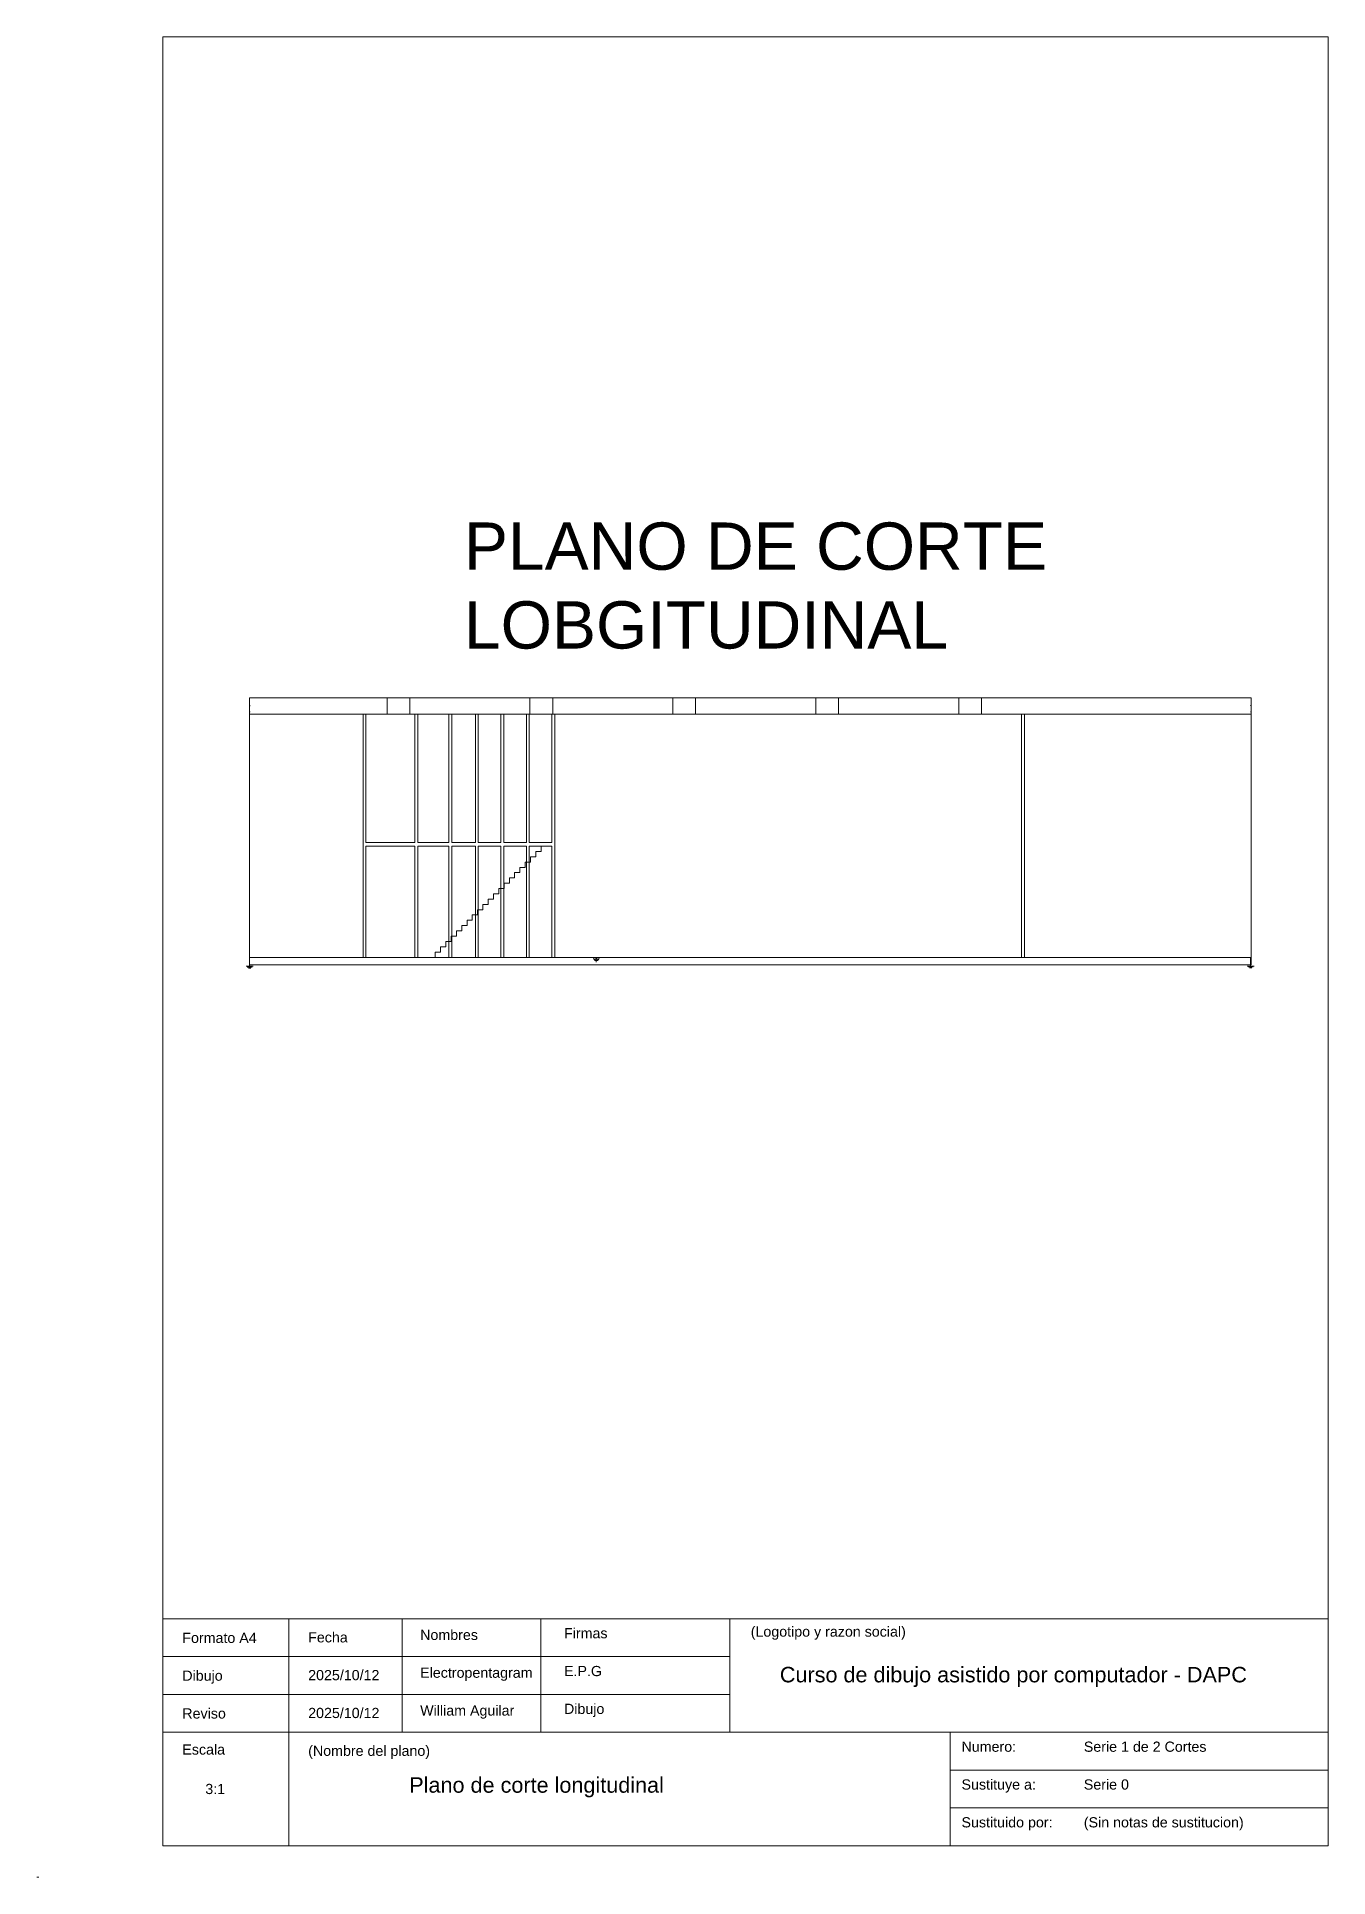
# Paper-space layout 'A4 PLANO CORTE LONGITUDINAL' of a CAD drawing. Header units: millimetres. Extents: x 0 to 205, y 0 to 292.
# The model-space entities are those that its viewports show. They can reach past a viewport. Long polylines and large blocks are cut down to what shows.
import ezdxf

# ---------------------------------------------------------------- set-up
doc = ezdxf.new("R2010")
doc.units = ezdxf.units.MM
doc.linetypes.add('ACAD_ISO06W100', pattern=[36, 24, -3, 0, -3, 0, -3, 0, -3])
doc.layers.get('0').update_dxf_attribs({"lineweight": 13})
for name, color, linetype, lineweight in [('A-AREA', 7, 'Continuous', 5), ('A-ROOF', 200, 'Continuous', 13), ('A-WALL', 253, 'Continuous', 15), ('E-AUXL', 72, 'Continuous', 13), ('E-GRND', 5, 'Continuous', 13), ('E-LTNG', 40, 'Continuous', 13), ('S-FNDN', 143, 'Continuous', 13), ('S-STRS', 4, 'Continuous', 13)]:
    doc.layers.add(name, color=color, linetype=linetype, lineweight=lineweight)
doc.styles.get("Standard").update_dxf_attribs({"font": 'arial.ttf'})

# ---------------------------------------------------------------- blocks, each defined once
blk = doc.blocks.new('*U299')
for p, q in [((0, 0), (0, -55)), ((-22, -55), (22, -55)), ((-15, -60), (15, -60)), ((-7, -66), (7, -66))]:
    blk.add_line(p, q)
blk = doc.blocks.new('RETIE - Tierra aislada')
for p, q in [((0, 0), (0, 20)), ((0, 0), (0, -20)), ((0, -20), (-20, -20)), ((0, -24), (-10, -24)), ((0, -28), (-5, -28)), ((0, -20), (20, -20)), ((0, -20), (0, -24)), ((0, -24), (10, -24)), ((0, -24), (0, -28)), ((0, -28), (5, -28))]:
    blk.add_line(p, q)
blk.add_arc((0, -35), 35, 0, 180)

msp = doc.modelspace()

# ---------------------------------------------------------------- linework, layer by layer
at = {"layer": 'A-ROOF'}
for p, q in [((-145.476, -97.733, 0.072), (-92.476, -97.733, 0.072)), ((-145.476, -97.733, 0.072), (-145.476, -98.598, 0.072)), ((-92.476, -98.598, 0.072), (-92.476, -97.733, 0.072))]:
    msp.add_line(p, q, dxfattribs=at)
at = {"layer": 'A-WALL'}
for p, q in [((-145.476, -111.463, 0.072), (-145.476, -97.733, 0.072)), ((-92.476, -111.463, 0.072), (-92.476, -97.733, 0.072)), ((-145.476, -98.598, 0.072), (-92.476, -98.598, 0.072)), ((-139.476, -111.463, 0.087), (-139.476, -98.598, 0.072)), ((-139.326, -105.383, 0.077), (-139.326, -98.598, 0.072)), ((-136.726, -105.383, 0.074), (-136.726, -98.598, 0.072)), ((-136.576, -105.383, 0.074), (-136.576, -98.598, 0.072)), ((-134.926, -105.383, 0.074), (-134.926, -98.598, 0.072)), ((-134.776, -105.383, 0.074), (-134.776, -98.598, 0.072)), ((-133.526, -105.383, 0.074), (-133.526, -98.598, 0.072)), ((-133.376, -105.383, 0.074), (-133.376, -98.598, 0.072)), ((-132.176, -105.383, 0.074), (-132.176, -98.598, 0.072)), ((-132.026, -105.383, 0.074), (-132.026, -98.598, 0.072)), ((-130.826, -105.383, 0.1), (-130.826, -98.598, 0.096)), ((-130.676, -105.383, 0.1), (-130.676, -98.598, 0.096)), ((-129.476, -105.383, 0.074), (-129.476, -98.598, 0.072)), ((-129.326, -111.463, 0.076), (-129.326, -98.598, 0.072)), ((-104.626, -111.463, 0.082), (-104.626, -98.598, 0.072)), ((-104.476, -111.463, 0.082), (-104.476, -98.598, 0.072)), ((-139.326, -105.383, 0.074), (-136.726, -105.383, 0.074)), ((-139.326, -111.463, 0.082), (-139.326, -105.583, 0.077)), ((-139.326, -105.583, 0.074), (-136.726, -105.583, 0.074)), ((-136.726, -111.463, 0.076), (-136.726, -105.583, 0.074)), ((-136.576, -105.383, 0.074), (-134.926, -105.383, 0.074)), ((-136.576, -105.583, 0.074), (-134.926, -105.583, 0.074)), ((-136.576, -111.463, 0.076), (-136.576, -105.583, 0.074)), ((-134.926, -111.463, 0.076), (-134.926, -105.583, 0.074)), ((-134.776, -105.383, 0.074), (-133.526, -105.383, 0.074)), ((-134.776, -105.583, 0.074), (-133.526, -105.583, 0.074)), ((-134.776, -111.463, 0.076), (-134.776, -105.583, 0.074)), ((-133.526, -111.463, 0.076), (-133.526, -105.583, 0.074)), ((-133.376, -105.383, 0.074), (-132.176, -105.383, 0.074)), ((-133.376, -105.583, 0.074), (-132.176, -105.583, 0.074)), ((-133.376, -111.463, 0.076), (-133.376, -105.583, 0.074)), ((-132.176, -111.463, 0.076), (-132.176, -105.583, 0.074)), ((-132.026, -105.383, 0.074), (-130.826, -105.383, 0.074)), ((-132.026, -105.583, 0.074), (-130.826, -105.583, 0.074)), ((-132.026, -111.463, 0.076), (-132.026, -105.583, 0.074)), ((-130.826, -111.463, 0.104), (-130.826, -105.583, 0.1)), ((-130.676, -105.383, 0.074), (-129.476, -105.383, 0.074)), ((-130.676, -105.583, 0.074), (-129.476, -105.583, 0.074)), ((-130.676, -111.463, 0.104), (-130.676, -105.583, 0.1)), ((-129.476, -111.463, 0.076), (-129.476, -105.583, 0.074)), ((-145.476, -111.463, 0.072), (-92.476, -111.463, 0.072))]:
    msp.add_line(p, q, dxfattribs=at)
at = {"layer": 'E-AUXL'}
for p, q in [((-138.204, -98.598, 0.072), (-138.204, -97.733, 0.072)), ((-137.004, -98.598, 0.072), (-137.004, -97.733, 0.072)), ((-130.64, -98.598, 0.144), (-130.64, -97.733, 0.144)), ((-129.44, -98.598, 0.144), (-129.44, -97.733, 0.144)), ((-123.076, -98.598, 0.144), (-123.076, -97.733, 0.144)), ((-121.876, -98.598, 0.144), (-121.876, -97.733, 0.144)), ((-115.512, -98.598, 0.144), (-115.512, -97.733, 0.144)), ((-114.312, -98.598, 0.144), (-114.312, -97.733, 0.144)), ((-107.948, -98.598, 0.144), (-107.948, -97.733, 0.144)), ((-106.748, -98.598, 0.144), (-106.748, -97.733, 0.144))]:
    msp.add_line(p, q, dxfattribs=at)
at = {"layer": 'E-LTNG'}
for p, q in [((-145.46, -98.157, 0.072), (-145.453, -98.137, 0.072)), ((-92.508, -98.157, 0.072), (-92.501, -98.137, 0.072)), ((-145.476, -98.478, 0.072), (-145.452, -98.478, 0.072)), ((-92.524, -98.478, 0.072), (-92.5, -98.478, 0.072))]:
    msp.add_line(p, q, dxfattribs=at)
for centre in [(-145.452, -98.138, 0.072), (-92.5, -98.138, 0.072)]:
    msp.add_arc(centre, 0.00123, 90, 166.31953, dxfattribs=at)
at = {"layer": 'S-FNDN'}
for p, q in [((-145.476, -111.463, 0.072), (-145.476, -111.863, 0.072)), ((-145.476, -111.863, 0.072), (-92.476, -111.863, 0.072)), ((-92.476, -111.463, 0.072), (-92.476, -111.863, 0.072))]:
    msp.add_line(p, q, dxfattribs=at)
at = {"layer": 'S-STRS'}
for p, q in [((-130.333, -106.143, 1.44), (-130.333, -105.863, 1.44)), ((-130.333, -105.863, 1.44), (-130.053, -105.863, 1.44)), ((-130.053, -105.863, 1.512), (-130.053, -105.583, 1.512)), ((-130.053, -105.583, 1.512), (-129.773, -105.583, 1.512)), ((-131.453, -107.263, 1.152), (-131.453, -106.983, 1.152)), ((-131.453, -106.983, 1.152), (-131.173, -106.983, 1.152)), ((-131.173, -106.983, 1.224), (-131.173, -106.703, 1.224)), ((-131.173, -106.703, 1.224), (-130.893, -106.703, 1.224)), ((-130.893, -106.703, 1.296), (-130.893, -106.423, 1.296)), ((-130.893, -106.423, 1.296), (-130.613, -106.423, 1.296)), ((-130.613, -106.423, 1.368), (-130.613, -106.143, 1.368)), ((-130.613, -106.143, 1.368), (-130.333, -106.143, 1.368)), ((-132.293, -108.103, 0.936), (-132.293, -107.823, 0.936)), ((-132.293, -107.823, 0.936), (-132.013, -107.823, 0.936)), ((-132.013, -107.823, 1.008), (-132.013, -107.543, 1.008)), ((-132.013, -107.543, 1.008), (-131.733, -107.543, 1.008)), ((-131.733, -107.543, 1.08), (-131.733, -107.263, 1.08)), ((-131.733, -107.263, 1.08), (-131.453, -107.263, 1.08)), ((-133.413, -109.223, 0.648), (-133.413, -108.943, 0.648)), ((-133.413, -108.943, 0.648), (-133.133, -108.943, 0.648)), ((-133.133, -108.943, 0.72), (-133.133, -108.663, 0.72)), ((-133.133, -108.663, 0.72), (-132.853, -108.663, 0.72)), ((-132.853, -108.663, 0.792), (-132.853, -108.383, 0.792)), ((-132.853, -108.383, 0.792), (-132.573, -108.383, 0.792)), ((-132.573, -108.383, 0.864), (-132.573, -108.103, 0.864)), ((-132.573, -108.103, 0.864), (-132.293, -108.103, 0.864)), ((-134.253, -110.063, 0.432), (-134.253, -109.783, 0.432)), ((-134.253, -109.783, 0.432), (-133.973, -109.783, 0.432)), ((-133.973, -109.783, 0.504), (-133.973, -109.503, 0.504)), ((-133.973, -109.503, 0.504), (-133.693, -109.503, 0.504)), ((-133.693, -109.503, 0.576), (-133.693, -109.223, 0.576)), ((-133.693, -109.223, 0.576), (-133.413, -109.223, 0.576)), ((-135.373, -111.183, 0.144), (-135.373, -110.903, 0.144)), ((-135.373, -110.903, 0.144), (-135.093, -110.903, 0.144)), ((-135.093, -110.903, 0.216), (-135.093, -110.623, 0.216)), ((-135.093, -110.623, 0.216), (-134.813, -110.623, 0.216)), ((-134.813, -110.623, 0.288), (-134.813, -110.343, 0.288)), ((-134.813, -110.343, 0.288), (-134.533, -110.343, 0.288)), ((-134.533, -110.343, 0.36), (-134.533, -110.063, 0.36)), ((-134.533, -110.063, 0.36), (-134.253, -110.063, 0.36)), ((-135.653, -111.463, 0.072), (-135.653, -111.183, 0.072)), ((-135.653, -111.183, 0.072), (-135.373, -111.183, 0.072))]:
    msp.add_line(p, q, dxfattribs=at)

# ---------------------------------------------------------------- block references
at = {"layer": 'E-GRND', "xscale": 0.008603423977728217, "yscale": 0.008603423977728217, "zscale": 0.008603423977728217}
for p in [(-145.476, -111.463), (-92.507, -111.449)]:
    msp.add_blockref('*U299', p, dxfattribs=at)
at = {"layer": 'E-GRND', "xscale": 0.004077347847357617, "yscale": 0.004077347847357617, "zscale": 0.004077347847357617, "rotation": 180}
msp.add_blockref('RETIE - Tierra aislada', (-127.131, -111.634), dxfattribs=at)

# ---------------------------------------------------------------- texts
at = {"layer": 'A-AREA', "insert": (-134.134, -88.465, 0.024), "char_height": 2.5, "attachment_point": 1}
msp.add_mtext_dynamic_manual_height_columns('PLANO DE CORTE LOBGITUDINAL', width=46.63284, gutter_width=12.5, heights=[0], dxfattribs=at)

psp = doc.layouts.new('A4 PLANO CORTE LONGITUDINAL')

# ---------------------------------------------------------------- linework, layer by layer
at = {"lineweight": 20}
for p, q in [((20, 41, 20.5), (20, 47, 20.5)), ((20, 35, 20.5), (20, 41, 20.5)), ((20, 41, 20.5), (205, 41, 20.5)), ((40, 41, 20.5), (40, 5, 20.5)), ((40, 41, 20.5), (58, 41, 20.5)), ((58, 41, 20.5), (58, 23, 20.5)), ((58, 41, 20.5), (80, 41, 20.5)), ((80, 41, 20.5), (80, 23, 20.5)), ((80, 41, 20.5), (110, 41, 20.5)), ((110, 41, 20.5), (110, 23, 20.5)), ((20, 35, 20.5), (110, 35, 20.5)), ((20, 29, 20.5), (20, 35, 20.5)), ((20, 35, 20.5), (110, 35, 20.5)), ((20, 23, 20.5), (20, 29, 20.5)), ((20, 29, 20.5), (110, 29, 20.5)), ((20, 5, 20.5), (20, 23, 20.5)), ((20, 23, 20.5), (205, 23, 20.5)), ((145, 5, 20.5), (145, 23, 20.5)), ((145, 17, 20.5), (205, 17, 20.5)), ((145, 17, 20.5), (205, 17, 20.5)), ((205, 11, 20.5), (205, 17, 20.5)), ((145, 11, 20.5), (205, 11, 20.5)), ((205, 5, 20.5), (205, 11, 20.5)), ((205, 5, 20.5), (145, 5, 20.5)), ((0, 0), (0.33, 0))]:
    psp.add_line(p, q, dxfattribs=at)
at = {"lineweight": 20, "elevation": 20.5}
psp.add_lwpolyline([(20, 5), (205, 5), (205, 292), (20, 292)], close=True, dxfattribs=at)

# ---------------------------------------------------------------- texts
at = {"lineweight": 20, "attachment_point": 1}
for s, width, gutter_width, heights, insert, char_height in [('Formato A4', 14.9128, 8.09, [0], (23.1, 38.79), 1.618), ('Fecha', 5.2295, 8.09, [0], (43.08, 38.87), 1.618), ('Nombres', 5.2295, 8.09, [0], (60.86, 39.26), 1.618), ('Firmas', 5.2295, 8.09, [0], (83.69, 39.52), 1.618), ('(Logotipo y razon social)', 30.6624, 8.09, [0], (113.33, 39.78), 1.618), ('Dibujo', 5.2295, 8.09, [0], (23.1, 32.79), 1.618), ('2025/10/12', 14.1376, 8.09, [2.09], (43.08, 32.87), 1.618), ('Electropentagram', 5.2295, 8.09, [0], (60.86, 33.26), 1.618), ('E.P.G', 5.2295, 8.09, [0], (83.69, 33.52), 1.618), ('\\pxqc;Curso de dibujo asistido por computador - DAPC', 77.8702, 12.27, [0], (116.09, 33.37), 2.455), ('Reviso', 5.2295, 8.09, [0], (23.1, 26.79), 1.618), ('2025/10/12', 5.2295, 8.09, [0], (43.08, 26.87), 1.618), ('William Aguilar', 17.8057, 8.09, [2.09], (60.86, 27.26), 1.618), ('Dibujo', 5.2295, 8.09, [0], (83.69, 27.52), 1.618), ('Escala', 5.2295, 8.09, [0], (23.1, 21.07), 1.618), ('(Nombre del plano)', 20.9825, 8.09, [0], (43.08, 20.87), 1.618), ('Numero: ^I^ISerie 1 de 2 Cortes', 57.809, 8.09, [0], (146.79, 21.52), 1.618), ('3:1', 5.2295, 8.09, [0], (26.75, 14.81), 1.618), ('Plano de corte longitudinal', 75.7877, 12.27, [3.18], (59.13, 15.86), 2.455), ('Sustituye a:^I^ISerie 0', 54.4479, 8.09, [0], (146.79, 15.52), 1.618), ('Sustituido por:^I(Sin notas de sustitucion)', 56.3547, 8.09, [0], (146.79, 9.52), 1.618)]:
    psp.add_mtext_dynamic_manual_height_columns(s, width=width, gutter_width=gutter_width, heights=heights, dxfattribs=dict(at, insert=insert, char_height=char_height))

# ---------------------------------------------------------------- viewports
at = {"layer": '0', "linetype": 'ACAD_ISO06W100', "lineweight": 20, "view_target_point": (286.677, 87.73)}
psp.add_viewport(center=(112.5, 166.5), size=(185, 251), view_center_point=(-405.914, -192.342), view_height=83.6667, dxfattribs=at)

doc.saveas('drawing.dxf')
